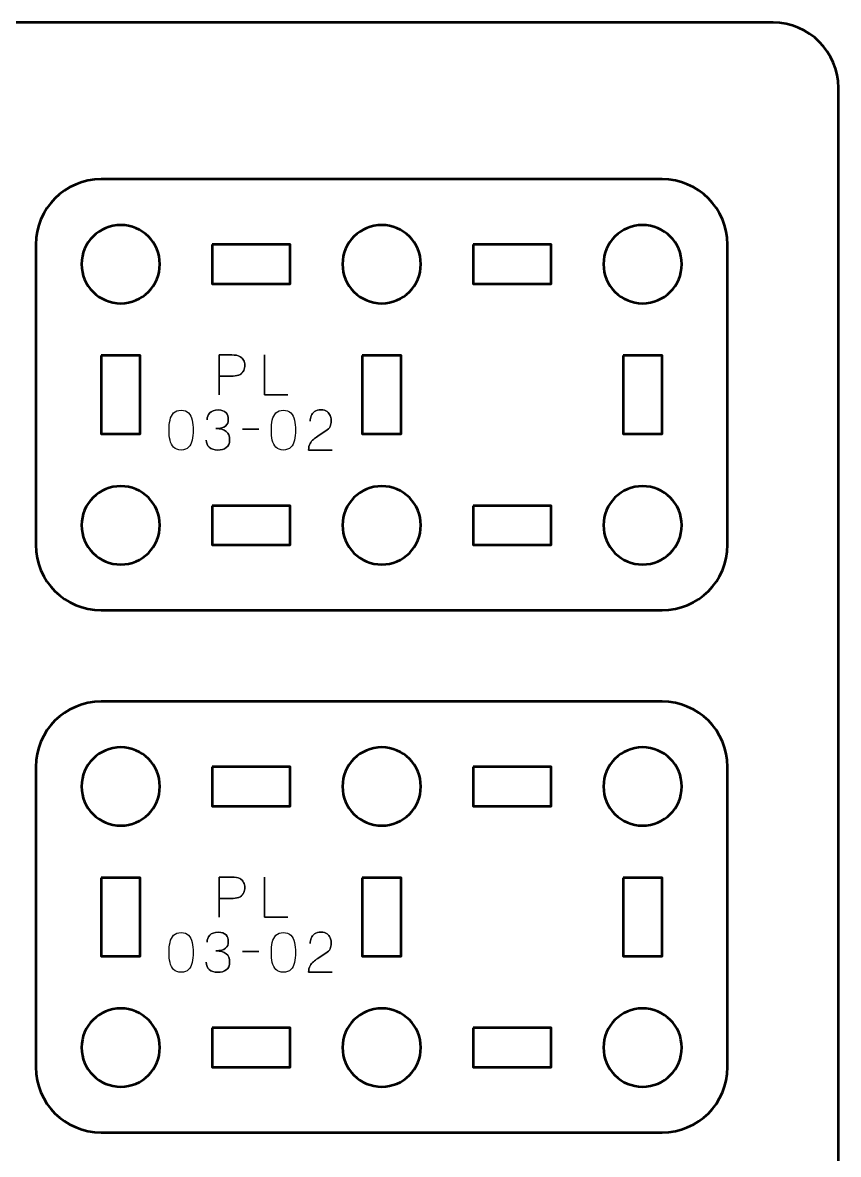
# Model space of a CAD drawing. Header units: centimetres. Extents: x -21 to 0, y -29.7 to 0.
# Drawn here: x -6.25 to 0, y -8.67 to 0 of the extents above; entities that cross this region are included whole.
import ezdxf

# ---------------------------------------------------------------- set-up
doc = ezdxf.new("R2010")
doc.units = ezdxf.units.CM
doc.header["$MEASUREMENT"] = 0
doc.layers.add('Layer 1', color=7, linetype='Continuous')

msp = doc.modelspace()

# ---------------------------------------------------------------- linework, layer by layer
at = {"layer": 'Layer 1', "color": 22, "lineweight": 53}
msp.add_open_spline([(-21.00003, -29.19996), (-21.00003, -29.19996), (-21.00003, -0.49992), (-21.00003, -0.49992), (-21.00003, -0.49992), (-21.00003, -0.22295), (-20.77694, 0.00004), (-20.49994, 0.00004), (-20.49994, 0.00004), (-20.49994, 0.00004), (-0.50008, 0.00004), (-0.50008, 0.00004), (-0.50008, 0.00004), (-0.22294, 0.00004), (0.00002, -0.22295), (0.00002, -0.49992), (0.00002, -0.49992), (0.00002, -0.49992), (0.00002, -29.19996), (0.00002, -29.19996), (0.00002, -29.19996), (0.00002, -29.47696), (-0.22294, -29.70005), (-0.50008, -29.70005), (-0.50008, -29.70005), (-0.50008, -29.70005), (-20.49994, -29.70005), (-20.49994, -29.70005), (-20.49994, -29.70005), (-20.77694, -29.70005), (-21.00003, -29.47696), (-21.00003, -29.19996)], degree=3, knots=[0, 0, 0, 0, 0.125, 0.125, 0.125, 0.125, 0.25, 0.25, 0.25, 0.25, 0.375, 0.375, 0.375, 0.375, 0.5, 0.5, 0.5, 0.5, 0.625, 0.625, 0.625, 0.625, 0.75, 0.75, 0.75, 0.75, 0.875, 0.875, 0.875, 0.875, 1, 1, 1, 1], dxfattribs=at)
at = {"layer": 'Layer 1', "color": 114, "lineweight": 53}
for points in [[(-5.64993, -1.20001), (-5.64993, -1.20001), (-1.35007, -1.20001), (-1.35007, -1.20001), (-1.35007, -1.20001), (-1.07294, -1.20001), (-0.84998, -1.42311), (-0.84998, -1.70011), (-0.84998, -1.70011), (-0.84998, -1.70011), (-0.84998, -4.00003), (-0.84998, -4.00003), (-0.84998, -4.00003), (-0.84998, -4.27704), (-1.07294, -4.49999), (-1.35007, -4.49999), (-1.35007, -4.49999), (-1.35007, -4.49999), (-5.64993, -4.49999), (-5.64993, -4.49999), (-5.64993, -4.49999), (-5.92693, -4.49999), (-6.15002, -4.27704), (-6.15002, -4.00003), (-6.15002, -4.00003), (-6.15002, -4.00003), (-6.15002, -1.70011), (-6.15002, -1.70011), (-6.15002, -1.70011), (-6.15002, -1.42311), (-5.92693, -1.20001), (-5.64993, -1.20001)], [(-5.64993, -5.20001), (-5.64993, -5.20001), (-1.35007, -5.20001), (-1.35007, -5.20001), (-1.35007, -5.20001), (-1.07294, -5.20001), (-0.84998, -5.42311), (-0.84998, -5.70011), (-0.84998, -5.70011), (-0.84998, -5.70011), (-0.84998, -8.00003), (-0.84998, -8.00003), (-0.84998, -8.00003), (-0.84998, -8.27704), (-1.07294, -8.49999), (-1.35007, -8.49999), (-1.35007, -8.49999), (-1.35007, -8.49999), (-5.64993, -8.49999), (-5.64993, -8.49999), (-5.64993, -8.49999), (-5.92693, -8.49999), (-6.15002, -8.27704), (-6.15002, -8.00003), (-6.15002, -8.00003), (-6.15002, -8.00003), (-6.15002, -5.70011), (-6.15002, -5.70011), (-6.15002, -5.70011), (-6.15002, -5.42311), (-5.92693, -5.20001), (-5.64993, -5.20001)]]:
    msp.add_open_spline(points, degree=3, knots=[0, 0, 0, 0, 0.125, 0.125, 0.125, 0.125, 0.25, 0.25, 0.25, 0.25, 0.375, 0.375, 0.375, 0.375, 0.5, 0.5, 0.5, 0.5, 0.625, 0.625, 0.625, 0.625, 0.75, 0.75, 0.75, 0.75, 0.875, 0.875, 0.875, 0.875, 1, 1, 1, 1], dxfattribs=at)
at = {"layer": 'Layer 1', "lineweight": 53}
for points in [[(-5.19999, -1.85004), (-5.19999, -2.01581), (-5.33422, -2.15004), (-5.5, -2.15004), (-5.5, -2.15004), (-5.66566, -2.15004), (-5.8, -2.01581), (-5.8, -1.85004), (-5.8, -1.85004), (-5.8, -1.68438), (-5.66566, -1.55004), (-5.5, -1.55004), (-5.5, -1.55004), (-5.33422, -1.55004), (-5.19999, -1.68438), (-5.19999, -1.85004)], [(-3.19993, -1.85004), (-3.19993, -2.01581), (-3.3343, -2.15004), (-3.49993, -2.15004), (-3.49993, -2.15004), (-3.6657, -2.15004), (-3.79993, -2.01581), (-3.79993, -1.85004), (-3.79993, -1.85004), (-3.79993, -1.68438), (-3.6657, -1.55004), (-3.49993, -1.55004), (-3.49993, -1.55004), (-3.3343, -1.55004), (-3.19993, -1.68438), (-3.19993, -1.85004)], [(-1.20001, -1.85004), (-1.20001, -2.01581), (-1.33433, -2.15004), (-1.5, -2.15004), (-1.5, -2.15004), (-1.66563, -2.15004), (-1.8, -2.01581), (-1.8, -1.85004), (-1.8, -1.85004), (-1.8, -1.68438), (-1.66563, -1.55004), (-1.5, -1.55004), (-1.5, -1.55004), (-1.33433, -1.55004), (-1.20001, -1.68438), (-1.20001, -1.85004)], [(-4.79998, -1.70011), (-4.79998, -1.70011), (-4.19998, -1.70011), (-4.19998, -1.70011), (-4.19998, -1.70011), (-4.19998, -1.70011), (-4.19998, -2.00011), (-4.19998, -2.00011), (-4.19998, -2.00011), (-4.19998, -2.00011), (-4.79998, -2.00011), (-4.79998, -2.00011), (-4.79998, -2.00011), (-4.79998, -2.00011), (-4.79998, -1.70011), (-4.79998, -1.70011)], [(-2.80002, -1.70011), (-2.80002, -1.70011), (-2.20002, -1.70011), (-2.20002, -1.70011), (-2.20002, -1.70011), (-2.20002, -1.70011), (-2.20002, -2.00011), (-2.20002, -2.00011), (-2.20002, -2.00011), (-2.20002, -2.00011), (-2.80002, -2.00011), (-2.80002, -2.00011), (-2.80002, -2.00011), (-2.80002, -2.00011), (-2.80002, -1.70011), (-2.80002, -1.70011)], [(-5.64993, -2.55006), (-5.64993, -2.55006), (-5.34992, -2.55006), (-5.34992, -2.55006), (-5.34992, -2.55006), (-5.34992, -2.55006), (-5.34992, -3.15005), (-5.34992, -3.15005), (-5.34992, -3.15005), (-5.34992, -3.15005), (-5.64993, -3.15005), (-5.64993, -3.15005), (-5.64993, -3.15005), (-5.64993, -3.15005), (-5.64993, -2.55006), (-5.64993, -2.55006)], [(-3.65, -2.55006), (-3.65, -2.55006), (-3.35, -2.55006), (-3.35, -2.55006), (-3.35, -2.55006), (-3.35, -2.55006), (-3.35, -3.15005), (-3.35, -3.15005), (-3.35, -3.15005), (-3.35, -3.15005), (-3.65, -3.15005), (-3.65, -3.15005), (-3.65, -3.15005), (-3.65, -3.15005), (-3.65, -2.55006), (-3.65, -2.55006)], [(-1.65007, -2.55006), (-1.65007, -2.55006), (-1.35007, -2.55006), (-1.35007, -2.55006), (-1.35007, -2.55006), (-1.35007, -2.55006), (-1.35007, -3.15005), (-1.35007, -3.15005), (-1.35007, -3.15005), (-1.35007, -3.15005), (-1.65007, -3.15005), (-1.65007, -3.15005), (-1.65007, -3.15005), (-1.65007, -3.15005), (-1.65007, -2.55006), (-1.65007, -2.55006)], [(-5.19999, -3.8501), (-5.19999, -4.01573), (-5.33422, -4.15011), (-5.5, -4.15011), (-5.5, -4.15011), (-5.66566, -4.15011), (-5.8, -4.01573), (-5.8, -3.8501), (-5.8, -3.8501), (-5.8, -3.68433), (-5.66566, -3.5501), (-5.5, -3.5501), (-5.5, -3.5501), (-5.33422, -3.5501), (-5.19999, -3.68433), (-5.19999, -3.8501)], [(-3.19993, -3.8501), (-3.19993, -4.01573), (-3.3343, -4.15011), (-3.49993, -4.15011), (-3.49993, -4.15011), (-3.6657, -4.15011), (-3.79993, -4.01573), (-3.79993, -3.8501), (-3.79993, -3.8501), (-3.79993, -3.68433), (-3.6657, -3.5501), (-3.49993, -3.5501), (-3.49993, -3.5501), (-3.3343, -3.5501), (-3.19993, -3.68433), (-3.19993, -3.8501)], [(-1.20001, -3.8501), (-1.20001, -4.01573), (-1.33433, -4.15011), (-1.5, -4.15011), (-1.5, -4.15011), (-1.66563, -4.15011), (-1.8, -4.01573), (-1.8, -3.8501), (-1.8, -3.8501), (-1.8, -3.68433), (-1.66563, -3.5501), (-1.5, -3.5501), (-1.5, -3.5501), (-1.33433, -3.5501), (-1.20001, -3.68433), (-1.20001, -3.8501)], [(-4.79998, -3.70003), (-4.79998, -3.70003), (-4.19998, -3.70003), (-4.19998, -3.70003), (-4.19998, -3.70003), (-4.19998, -3.70003), (-4.19998, -4.00003), (-4.19998, -4.00003), (-4.19998, -4.00003), (-4.19998, -4.00003), (-4.79998, -4.00003), (-4.79998, -4.00003), (-4.79998, -4.00003), (-4.79998, -4.00003), (-4.79998, -3.70003), (-4.79998, -3.70003)], [(-2.80002, -3.70003), (-2.80002, -3.70003), (-2.20002, -3.70003), (-2.20002, -3.70003), (-2.20002, -3.70003), (-2.20002, -3.70003), (-2.20002, -4.00003), (-2.20002, -4.00003), (-2.20002, -4.00003), (-2.20002, -4.00003), (-2.80002, -4.00003), (-2.80002, -4.00003), (-2.80002, -4.00003), (-2.80002, -4.00003), (-2.80002, -3.70003), (-2.80002, -3.70003)], [(-5.19999, -5.85004), (-5.19999, -6.01581), (-5.33422, -6.15004), (-5.5, -6.15004), (-5.5, -6.15004), (-5.66566, -6.15004), (-5.8, -6.01581), (-5.8, -5.85004), (-5.8, -5.85004), (-5.8, -5.68438), (-5.66566, -5.55004), (-5.5, -5.55004), (-5.5, -5.55004), (-5.33422, -5.55004), (-5.19999, -5.68438), (-5.19999, -5.85004)], [(-3.19993, -5.85004), (-3.19993, -6.01581), (-3.3343, -6.15004), (-3.49993, -6.15004), (-3.49993, -6.15004), (-3.6657, -6.15004), (-3.79993, -6.01581), (-3.79993, -5.85004), (-3.79993, -5.85004), (-3.79993, -5.68438), (-3.6657, -5.55004), (-3.49993, -5.55004), (-3.49993, -5.55004), (-3.3343, -5.55004), (-3.19993, -5.68438), (-3.19993, -5.85004)], [(-1.20001, -5.85004), (-1.20001, -6.01581), (-1.33433, -6.15004), (-1.5, -6.15004), (-1.5, -6.15004), (-1.66563, -6.15004), (-1.8, -6.01581), (-1.8, -5.85004), (-1.8, -5.85004), (-1.8, -5.68438), (-1.66563, -5.55004), (-1.5, -5.55004), (-1.5, -5.55004), (-1.33433, -5.55004), (-1.20001, -5.68438), (-1.20001, -5.85004)], [(-4.79998, -5.70011), (-4.79998, -5.70011), (-4.19998, -5.70011), (-4.19998, -5.70011), (-4.19998, -5.70011), (-4.19998, -5.70011), (-4.19998, -6.00011), (-4.19998, -6.00011), (-4.19998, -6.00011), (-4.19998, -6.00011), (-4.79998, -6.00011), (-4.79998, -6.00011), (-4.79998, -6.00011), (-4.79998, -6.00011), (-4.79998, -5.70011), (-4.79998, -5.70011)], [(-2.80002, -5.70011), (-2.80002, -5.70011), (-2.20002, -5.70011), (-2.20002, -5.70011), (-2.20002, -5.70011), (-2.20002, -5.70011), (-2.20002, -6.00011), (-2.20002, -6.00011), (-2.20002, -6.00011), (-2.20002, -6.00011), (-2.80002, -6.00011), (-2.80002, -6.00011), (-2.80002, -6.00011), (-2.80002, -6.00011), (-2.80002, -5.70011), (-2.80002, -5.70011)], [(-5.64993, -6.55006), (-5.64993, -6.55006), (-5.34992, -6.55006), (-5.34992, -6.55006), (-5.34992, -6.55006), (-5.34992, -6.55006), (-5.34992, -7.15005), (-5.34992, -7.15005), (-5.34992, -7.15005), (-5.34992, -7.15005), (-5.64993, -7.15005), (-5.64993, -7.15005), (-5.64993, -7.15005), (-5.64993, -7.15005), (-5.64993, -6.55006), (-5.64993, -6.55006)], [(-3.65, -6.55006), (-3.65, -6.55006), (-3.35, -6.55006), (-3.35, -6.55006), (-3.35, -6.55006), (-3.35, -6.55006), (-3.35, -7.15005), (-3.35, -7.15005), (-3.35, -7.15005), (-3.35, -7.15005), (-3.65, -7.15005), (-3.65, -7.15005), (-3.65, -7.15005), (-3.65, -7.15005), (-3.65, -6.55006), (-3.65, -6.55006)], [(-1.65007, -6.55006), (-1.65007, -6.55006), (-1.35007, -6.55006), (-1.35007, -6.55006), (-1.35007, -6.55006), (-1.35007, -6.55006), (-1.35007, -7.15005), (-1.35007, -7.15005), (-1.35007, -7.15005), (-1.35007, -7.15005), (-1.65007, -7.15005), (-1.65007, -7.15005), (-1.65007, -7.15005), (-1.65007, -7.15005), (-1.65007, -6.55006), (-1.65007, -6.55006)], [(-5.19999, -7.8501), (-5.19999, -8.01573), (-5.33422, -8.15011), (-5.5, -8.15011), (-5.5, -8.15011), (-5.66566, -8.15011), (-5.8, -8.01573), (-5.8, -7.8501), (-5.8, -7.8501), (-5.8, -7.68433), (-5.66566, -7.5501), (-5.5, -7.5501), (-5.5, -7.5501), (-5.33422, -7.5501), (-5.19999, -7.68433), (-5.19999, -7.8501)], [(-3.19993, -7.8501), (-3.19993, -8.01573), (-3.3343, -8.15011), (-3.49993, -8.15011), (-3.49993, -8.15011), (-3.6657, -8.15011), (-3.79993, -8.01573), (-3.79993, -7.8501), (-3.79993, -7.8501), (-3.79993, -7.68433), (-3.6657, -7.5501), (-3.49993, -7.5501), (-3.49993, -7.5501), (-3.3343, -7.5501), (-3.19993, -7.68433), (-3.19993, -7.8501)], [(-1.20001, -7.8501), (-1.20001, -8.01573), (-1.33433, -8.15011), (-1.5, -8.15011), (-1.5, -8.15011), (-1.66563, -8.15011), (-1.8, -8.01573), (-1.8, -7.8501), (-1.8, -7.8501), (-1.8, -7.68433), (-1.66563, -7.5501), (-1.5, -7.5501), (-1.5, -7.5501), (-1.33433, -7.5501), (-1.20001, -7.68433), (-1.20001, -7.8501)], [(-4.79998, -7.70003), (-4.79998, -7.70003), (-4.19998, -7.70003), (-4.19998, -7.70003), (-4.19998, -7.70003), (-4.19998, -7.70003), (-4.19998, -8.00003), (-4.19998, -8.00003), (-4.19998, -8.00003), (-4.19998, -8.00003), (-4.79998, -8.00003), (-4.79998, -8.00003), (-4.79998, -8.00003), (-4.79998, -8.00003), (-4.79998, -7.70003), (-4.79998, -7.70003)], [(-2.80002, -7.70003), (-2.80002, -7.70003), (-2.20002, -7.70003), (-2.20002, -7.70003), (-2.20002, -7.70003), (-2.20002, -7.70003), (-2.20002, -8.00003), (-2.20002, -8.00003), (-2.20002, -8.00003), (-2.20002, -8.00003), (-2.80002, -8.00003), (-2.80002, -8.00003), (-2.80002, -8.00003), (-2.80002, -8.00003), (-2.80002, -7.70003), (-2.80002, -7.70003)]]:
    msp.add_open_spline(points, degree=3, knots=[0, 0, 0, 0, 0.25, 0.25, 0.25, 0.25, 0.5, 0.5, 0.5, 0.5, 0.75, 0.75, 0.75, 0.75, 1, 1, 1, 1], dxfattribs=at)
at = {"layer": 'Layer 1', "color": 40, "lineweight": 30}
for points, knots in [([(-4.74456, -2.85005), (-4.74456, -2.85005), (-4.74456, -2.54484), (-4.74456, -2.54484), (-4.74456, -2.54484), (-4.74456, -2.54484), (-4.64726, -2.54484), (-4.64726, -2.54484), (-4.64726, -2.54484), (-4.62165, -2.54512), (-4.60165, -2.54882), (-4.58746, -2.55598), (-4.58746, -2.55598), (-4.57357, -2.56329), (-4.56376, -2.57281), (-4.55811, -2.58466), (-4.55811, -2.58466), (-4.55261, -2.59652), (-4.54958, -2.60932), (-4.54901, -2.62312), (-4.54901, -2.62312), (-4.54834, -2.63716), (-4.55067, -2.65053), (-4.55617, -2.66319), (-4.55617, -2.66319), (-4.56171, -2.67589), (-4.5712, -2.68637), (-4.58443, -2.69448), (-4.58443, -2.69448), (-4.59794, -2.70263), (-4.61615, -2.70676), (-4.63929, -2.70704), (-4.63929, -2.70704), (-4.63929, -2.70704), (-4.74456, -2.70704), (-4.74456, -2.70704), (-4.74456, -2.70704), (-4.74456, -2.70704), (-4.63929, -2.70704), (-4.63929, -2.70704), (-4.63929, -2.70704), (-4.61653, -2.70676), (-4.59851, -2.70263), (-4.585, -2.69448), (-4.585, -2.69448), (-4.57162, -2.68637), (-4.5621, -2.67589), (-4.55646, -2.66319), (-4.55646, -2.66319), (-4.55095, -2.65053), (-4.54848, -2.63716), (-4.54901, -2.62312), (-4.54901, -2.62312), (-4.54958, -2.60932), (-4.55261, -2.59652), (-4.55825, -2.58466), (-4.55825, -2.58466), (-4.56404, -2.57281), (-4.57395, -2.56329), (-4.58789, -2.55598), (-4.58789, -2.55598), (-4.60207, -2.54882), (-4.62193, -2.54512), (-4.64726, -2.54484), (-4.64726, -2.54484), (-4.64726, -2.54484), (-4.74456, -2.54484), (-4.74456, -2.54484), (-4.74456, -2.54484), (-4.74456, -2.54484), (-4.74456, -2.85005), (-4.74456, -2.85005)], [0, 0, 0, 0, 0.0555556, 0.0555556, 0.0555556, 0.0555556, 0.1111111, 0.1111111, 0.1111111, 0.1111111, 0.1666667, 0.1666667, 0.1666667, 0.1666667, 0.2222222, 0.2222222, 0.2222222, 0.2222222, 0.2777778, 0.2777778, 0.2777778, 0.2777778, 0.3333333, 0.3333333, 0.3333333, 0.3333333, 0.3888889, 0.3888889, 0.3888889, 0.3888889, 0.4444444, 0.4444444, 0.4444444, 0.4444444, 0.5, 0.5, 0.5, 0.5, 0.5555556, 0.5555556, 0.5555556, 0.5555556, 0.6111111, 0.6111111, 0.6111111, 0.6111111, 0.6666667, 0.6666667, 0.6666667, 0.6666667, 0.7222222, 0.7222222, 0.7222222, 0.7222222, 0.7777778, 0.7777778, 0.7777778, 0.7777778, 0.8333333, 0.8333333, 0.8333333, 0.8333333, 0.8888889, 0.8888889, 0.8888889, 0.8888889, 0.9444444, 0.9444444, 0.9444444, 0.9444444, 1, 1, 1, 1]), ([(-4.21995, -2.85005), (-4.21995, -2.85005), (-4.39814, -2.85005), (-4.39814, -2.85005), (-4.39814, -2.85005), (-4.39814, -2.85005), (-4.39814, -2.54484), (-4.39814, -2.54484), (-4.39814, -2.54484), (-4.39814, -2.54484), (-4.39814, -2.85005), (-4.39814, -2.85005), (-4.39814, -2.85005), (-4.39814, -2.85005), (-4.21995, -2.85005), (-4.21995, -2.85005)], [0, 0, 0, 0, 0.25, 0.25, 0.25, 0.25, 0.5, 0.5, 0.5, 0.5, 0.75, 0.75, 0.75, 0.75, 1, 1, 1, 1]), ([(-5.03712, -3.27338), (-5.0126, -3.27314), (-4.99358, -3.26622), (-4.98007, -3.25271), (-4.98007, -3.25271), (-4.9667, -3.23923), (-4.95735, -3.22103), (-4.9521, -3.19803), (-4.9521, -3.19803), (-4.94702, -3.17513), (-4.94451, -3.14952), (-4.94479, -3.12098), (-4.94479, -3.12098), (-4.94451, -3.09287), (-4.94702, -3.06725), (-4.9521, -3.04422), (-4.9521, -3.04422), (-4.95735, -3.0215), (-4.9667, -3.0033), (-4.98007, -2.9895), (-4.98007, -2.9895), (-4.99358, -2.97603), (-5.0126, -2.96897), (-5.03712, -2.96858), (-5.03712, -2.96858), (-5.06177, -2.96897), (-5.08082, -2.97603), (-5.09416, -2.9895), (-5.09416, -2.9895), (-5.10767, -3.0033), (-5.11691, -3.0215), (-5.12199, -3.04422), (-5.12199, -3.04422), (-5.12725, -3.06725), (-5.12972, -3.09287), (-5.12933, -3.12098), (-5.12933, -3.12098), (-5.12972, -3.14952), (-5.12725, -3.17513), (-5.12199, -3.19803), (-5.12199, -3.19803), (-5.11691, -3.22103), (-5.10767, -3.23923), (-5.09416, -3.25271), (-5.09416, -3.25271), (-5.08082, -3.26622), (-5.06177, -3.27314), (-5.03712, -3.27338)], [0, 0, 0, 0, 0.0833333, 0.0833333, 0.0833333, 0.0833333, 0.1666667, 0.1666667, 0.1666667, 0.1666667, 0.25, 0.25, 0.25, 0.25, 0.3333333, 0.3333333, 0.3333333, 0.3333333, 0.4166667, 0.4166667, 0.4166667, 0.4166667, 0.5, 0.5, 0.5, 0.5, 0.5833333, 0.5833333, 0.5833333, 0.5833333, 0.6666667, 0.6666667, 0.6666667, 0.6666667, 0.75, 0.75, 0.75, 0.75, 0.8333333, 0.8333333, 0.8333333, 0.8333333, 0.9166667, 0.9166667, 0.9166667, 0.9166667, 1, 1, 1, 1]), ([(-5.03712, -3.27338), (-5.0126, -3.27314), (-4.99358, -3.26622), (-4.98007, -3.25271), (-4.98007, -3.25271), (-4.9667, -3.23923), (-4.95735, -3.22103), (-4.9521, -3.19803), (-4.9521, -3.19803), (-4.94702, -3.17513), (-4.94451, -3.14952), (-4.94479, -3.12098), (-4.94479, -3.12098), (-4.94451, -3.09287), (-4.94702, -3.06725), (-4.9521, -3.04422), (-4.9521, -3.04422), (-4.95735, -3.0215), (-4.9667, -3.0033), (-4.98007, -2.9895), (-4.98007, -2.9895), (-4.99358, -2.97603), (-5.0126, -2.96897), (-5.03712, -2.96858), (-5.03712, -2.96858), (-5.06177, -2.96897), (-5.08082, -2.97603), (-5.09416, -2.9895), (-5.09416, -2.9895), (-5.10767, -3.0033), (-5.11691, -3.0215), (-5.12199, -3.04422), (-5.12199, -3.04422), (-5.12725, -3.06725), (-5.12972, -3.09287), (-5.12933, -3.12098), (-5.12933, -3.12098), (-5.12972, -3.14952), (-5.12725, -3.17513), (-5.12199, -3.19803), (-5.12199, -3.19803), (-5.11691, -3.22103), (-5.10767, -3.23923), (-5.09416, -3.25271), (-5.09416, -3.25271), (-5.08082, -3.26622), (-5.06177, -3.27314), (-5.03712, -3.27338)], [0, 0, 0, 0, 0.0833333, 0.0833333, 0.0833333, 0.0833333, 0.1666667, 0.1666667, 0.1666667, 0.1666667, 0.25, 0.25, 0.25, 0.25, 0.3333333, 0.3333333, 0.3333333, 0.3333333, 0.4166667, 0.4166667, 0.4166667, 0.4166667, 0.5, 0.5, 0.5, 0.5, 0.5833333, 0.5833333, 0.5833333, 0.5833333, 0.6666667, 0.6666667, 0.6666667, 0.6666667, 0.75, 0.75, 0.75, 0.75, 0.8333333, 0.8333333, 0.8333333, 0.8333333, 0.9166667, 0.9166667, 0.9166667, 0.9166667, 1, 1, 1, 1]), ([(-4.84408, -3.19676), (-4.84408, -3.2198), (-4.83635, -3.23825), (-4.8209, -3.25204), (-4.8209, -3.25204), (-4.80576, -3.26608), (-4.78439, -3.27314), (-4.75683, -3.27338), (-4.75683, -3.27338), (-4.72953, -3.27352), (-4.70748, -3.26746), (-4.69083, -3.25521), (-4.69083, -3.25521), (-4.67442, -3.2428), (-4.66603, -3.22283), (-4.66546, -3.19514), (-4.66546, -3.19514), (-4.66546, -3.16716), (-4.674, -3.14578), (-4.69125, -3.13118), (-4.69125, -3.13118), (-4.70861, -3.11657), (-4.7356, -3.10927), (-4.77214, -3.10913), (-4.77214, -3.10913), (-4.73616, -3.10899), (-4.7108, -3.10239), (-4.69619, -3.08941), (-4.69619, -3.08941), (-4.68173, -3.07646), (-4.67471, -3.05967), (-4.67513, -3.03886), (-4.67513, -3.03886), (-4.67499, -3.01818), (-4.68092, -3.00111), (-4.69277, -2.98746), (-4.69277, -2.98746), (-4.70487, -2.97409), (-4.72512, -2.96707), (-4.75352, -2.9665), (-4.75352, -2.9665), (-4.7822, -2.96721), (-4.8034, -2.9749), (-4.81733, -2.98964), (-4.81733, -2.98964), (-4.83138, -3.00439), (-4.83829, -3.02217), (-4.83815, -3.04312), (-4.83815, -3.04312), (-4.83829, -3.02217), (-4.83138, -3.00439), (-4.81733, -2.98964), (-4.81733, -2.98964), (-4.8034, -2.9749), (-4.7822, -2.96721), (-4.75352, -2.9665), (-4.75352, -2.9665), (-4.72512, -2.96707), (-4.70487, -2.97409), (-4.69277, -2.98746), (-4.69277, -2.98746), (-4.68092, -3.00111), (-4.67499, -3.01818), (-4.67513, -3.03886), (-4.67513, -3.03886), (-4.67471, -3.05967), (-4.68173, -3.07646), (-4.69619, -3.08941), (-4.69619, -3.08941), (-4.7108, -3.10239), (-4.73616, -3.10899), (-4.77214, -3.10913), (-4.77214, -3.10913), (-4.7356, -3.10927), (-4.70861, -3.11657), (-4.69125, -3.13118), (-4.69125, -3.13118), (-4.674, -3.14578), (-4.66546, -3.16716), (-4.66546, -3.19514), (-4.66546, -3.19514), (-4.66603, -3.22283), (-4.67442, -3.2428), (-4.69083, -3.25521), (-4.69083, -3.25521), (-4.70748, -3.26746), (-4.72953, -3.27352), (-4.75683, -3.27338), (-4.75683, -3.27338), (-4.78439, -3.27314), (-4.80576, -3.26608), (-4.8209, -3.25204), (-4.8209, -3.25204), (-4.83635, -3.23825), (-4.84408, -3.2198), (-4.84408, -3.19676)], [0, 0, 0, 0, 0.0416667, 0.0416667, 0.0416667, 0.0416667, 0.0833333, 0.0833333, 0.0833333, 0.0833333, 0.125, 0.125, 0.125, 0.125, 0.1666667, 0.1666667, 0.1666667, 0.1666667, 0.2083333, 0.2083333, 0.2083333, 0.2083333, 0.25, 0.25, 0.25, 0.25, 0.2916667, 0.2916667, 0.2916667, 0.2916667, 0.3333333, 0.3333333, 0.3333333, 0.3333333, 0.375, 0.375, 0.375, 0.375, 0.4166667, 0.4166667, 0.4166667, 0.4166667, 0.4583333, 0.4583333, 0.4583333, 0.4583333, 0.5, 0.5, 0.5, 0.5, 0.5416667, 0.5416667, 0.5416667, 0.5416667, 0.5833333, 0.5833333, 0.5833333, 0.5833333, 0.625, 0.625, 0.625, 0.625, 0.6666667, 0.6666667, 0.6666667, 0.6666667, 0.7083333, 0.7083333, 0.7083333, 0.7083333, 0.75, 0.75, 0.75, 0.75, 0.7916667, 0.7916667, 0.7916667, 0.7916667, 0.8333333, 0.8333333, 0.8333333, 0.8333333, 0.875, 0.875, 0.875, 0.875, 0.9166667, 0.9166667, 0.9166667, 0.9166667, 0.9583333, 0.9583333, 0.9583333, 0.9583333, 1, 1, 1, 1]), ([(-4.25329, -3.27338), (-4.22877, -3.27314), (-4.20976, -3.26622), (-4.19624, -3.25271), (-4.19624, -3.25271), (-4.18287, -3.23923), (-4.17353, -3.22103), (-4.16827, -3.19803), (-4.16827, -3.19803), (-4.16319, -3.17513), (-4.16068, -3.14952), (-4.16097, -3.12098), (-4.16097, -3.12098), (-4.16068, -3.09287), (-4.16319, -3.06725), (-4.16827, -3.04422), (-4.16827, -3.04422), (-4.17353, -3.0215), (-4.18287, -3.0033), (-4.19624, -2.9895), (-4.19624, -2.9895), (-4.20976, -2.97603), (-4.22877, -2.96897), (-4.25329, -2.96858), (-4.25329, -2.96858), (-4.27798, -2.96897), (-4.297, -2.97603), (-4.31037, -2.9895), (-4.31037, -2.9895), (-4.32384, -3.0033), (-4.33309, -3.0215), (-4.3382, -3.04422), (-4.3382, -3.04422), (-4.34342, -3.06725), (-4.34589, -3.09287), (-4.3455, -3.12098), (-4.3455, -3.12098), (-4.34589, -3.14952), (-4.34342, -3.17513), (-4.3382, -3.19803), (-4.3382, -3.19803), (-4.33309, -3.22103), (-4.32384, -3.23923), (-4.31037, -3.25271), (-4.31037, -3.25271), (-4.297, -3.26622), (-4.27798, -3.27314), (-4.25329, -3.27338)], [0, 0, 0, 0, 0.0833333, 0.0833333, 0.0833333, 0.0833333, 0.1666667, 0.1666667, 0.1666667, 0.1666667, 0.25, 0.25, 0.25, 0.25, 0.3333333, 0.3333333, 0.3333333, 0.3333333, 0.4166667, 0.4166667, 0.4166667, 0.4166667, 0.5, 0.5, 0.5, 0.5, 0.5833333, 0.5833333, 0.5833333, 0.5833333, 0.6666667, 0.6666667, 0.6666667, 0.6666667, 0.75, 0.75, 0.75, 0.75, 0.8333333, 0.8333333, 0.8333333, 0.8333333, 0.9166667, 0.9166667, 0.9166667, 0.9166667, 1, 1, 1, 1]), ([(-4.25329, -3.27338), (-4.22877, -3.27314), (-4.20976, -3.26622), (-4.19624, -3.25271), (-4.19624, -3.25271), (-4.18287, -3.23923), (-4.17353, -3.22103), (-4.16827, -3.19803), (-4.16827, -3.19803), (-4.16319, -3.17513), (-4.16068, -3.14952), (-4.16097, -3.12098), (-4.16097, -3.12098), (-4.16068, -3.09287), (-4.16319, -3.06725), (-4.16827, -3.04422), (-4.16827, -3.04422), (-4.17353, -3.0215), (-4.18287, -3.0033), (-4.19624, -2.9895), (-4.19624, -2.9895), (-4.20976, -2.97603), (-4.22877, -2.96897), (-4.25329, -2.96858), (-4.25329, -2.96858), (-4.27798, -2.96897), (-4.297, -2.97603), (-4.31037, -2.9895), (-4.31037, -2.9895), (-4.32384, -3.0033), (-4.33309, -3.0215), (-4.3382, -3.04422), (-4.3382, -3.04422), (-4.34342, -3.06725), (-4.34589, -3.09287), (-4.3455, -3.12098), (-4.3455, -3.12098), (-4.34589, -3.14952), (-4.34342, -3.17513), (-4.3382, -3.19803), (-4.3382, -3.19803), (-4.33309, -3.22103), (-4.32384, -3.23923), (-4.31037, -3.25271), (-4.31037, -3.25271), (-4.297, -3.26622), (-4.27798, -3.27314), (-4.25329, -3.27338)], [0, 0, 0, 0, 0.0833333, 0.0833333, 0.0833333, 0.0833333, 0.1666667, 0.1666667, 0.1666667, 0.1666667, 0.25, 0.25, 0.25, 0.25, 0.3333333, 0.3333333, 0.3333333, 0.3333333, 0.4166667, 0.4166667, 0.4166667, 0.4166667, 0.5, 0.5, 0.5, 0.5, 0.5833333, 0.5833333, 0.5833333, 0.5833333, 0.6666667, 0.6666667, 0.6666667, 0.6666667, 0.75, 0.75, 0.75, 0.75, 0.8333333, 0.8333333, 0.8333333, 0.8333333, 0.9166667, 0.9166667, 0.9166667, 0.9166667, 1, 1, 1, 1]), ([(-3.8786, -3.27338), (-3.8786, -3.27338), (-4.06025, -3.27338), (-4.06025, -3.27338), (-4.06025, -3.27338), (-4.05968, -3.25313), (-4.05598, -3.23673), (-4.04921, -3.22392), (-4.04921, -3.22392), (-4.04261, -3.21126), (-4.03407, -3.20064), (-4.02359, -3.1921), (-4.02359, -3.1921), (-4.01326, -3.18381), (-4.00193, -3.1757), (-3.98955, -3.16797), (-3.98955, -3.16797), (-3.98955, -3.16797), (-3.9172, -3.11975), (-3.9172, -3.11975), (-3.9172, -3.11975), (-3.90287, -3.10927), (-3.8942, -3.09699), (-3.89116, -3.08324), (-3.89116, -3.08324), (-3.88827, -3.06944), (-3.88703, -3.0554), (-3.88756, -3.0409), (-3.88756, -3.0409), (-3.88742, -3.03113), (-3.88979, -3.02037), (-3.89448, -3.00866), (-3.89448, -3.00866), (-3.89928, -2.99723), (-3.90728, -2.98732), (-3.91857, -2.97878), (-3.91857, -2.97878), (-3.93, -2.97049), (-3.9456, -2.96608), (-3.96542, -2.96569), (-3.96542, -2.96569), (-3.98557, -2.96608), (-4.00183, -2.97049), (-4.01393, -2.97892), (-4.01393, -2.97892), (-4.02621, -2.98746), (-4.03502, -2.99832), (-4.04039, -3.01145), (-4.04039, -3.01145), (-4.04593, -3.02478), (-4.04854, -3.03857), (-4.04839, -3.05276), (-4.04839, -3.05276), (-4.04854, -3.03857), (-4.04593, -3.02478), (-4.04039, -3.01145), (-4.04039, -3.01145), (-4.03502, -2.99832), (-4.02621, -2.98746), (-4.01393, -2.97892), (-4.01393, -2.97892), (-4.00183, -2.97049), (-3.98557, -2.96608), (-3.96542, -2.96569), (-3.96542, -2.96569), (-3.9456, -2.96608), (-3.93, -2.97049), (-3.91857, -2.97878), (-3.91857, -2.97878), (-3.90728, -2.98732), (-3.89928, -2.99723), (-3.89448, -3.00866), (-3.89448, -3.00866), (-3.88979, -3.02037), (-3.88742, -3.03113), (-3.88756, -3.0409), (-3.88756, -3.0409), (-3.88703, -3.0554), (-3.88827, -3.06944), (-3.89116, -3.08324), (-3.89116, -3.08324), (-3.8942, -3.09699), (-3.90287, -3.10927), (-3.9172, -3.11975), (-3.9172, -3.11975), (-3.9172, -3.11975), (-3.98955, -3.16797), (-3.98955, -3.16797), (-3.98955, -3.16797), (-4.00193, -3.1757), (-4.01326, -3.18381), (-4.02359, -3.1921), (-4.02359, -3.1921), (-4.03407, -3.20064), (-4.04261, -3.21126), (-4.04921, -3.22392), (-4.04921, -3.22392), (-4.05598, -3.23673), (-4.05968, -3.25313), (-4.06025, -3.27338), (-4.06025, -3.27338), (-4.06025, -3.27338), (-3.8786, -3.27338), (-3.8786, -3.27338)], [0, 0, 0, 0, 0.0384615, 0.0384615, 0.0384615, 0.0384615, 0.0769231, 0.0769231, 0.0769231, 0.0769231, 0.1153846, 0.1153846, 0.1153846, 0.1153846, 0.1538462, 0.1538462, 0.1538462, 0.1538462, 0.1923077, 0.1923077, 0.1923077, 0.1923077, 0.2307692, 0.2307692, 0.2307692, 0.2307692, 0.2692308, 0.2692308, 0.2692308, 0.2692308, 0.3076923, 0.3076923, 0.3076923, 0.3076923, 0.3461538, 0.3461538, 0.3461538, 0.3461538, 0.3846154, 0.3846154, 0.3846154, 0.3846154, 0.4230769, 0.4230769, 0.4230769, 0.4230769, 0.4615385, 0.4615385, 0.4615385, 0.4615385, 0.5, 0.5, 0.5, 0.5, 0.5384615, 0.5384615, 0.5384615, 0.5384615, 0.5769231, 0.5769231, 0.5769231, 0.5769231, 0.6153846, 0.6153846, 0.6153846, 0.6153846, 0.6538462, 0.6538462, 0.6538462, 0.6538462, 0.6923077, 0.6923077, 0.6923077, 0.6923077, 0.7307692, 0.7307692, 0.7307692, 0.7307692, 0.7692308, 0.7692308, 0.7692308, 0.7692308, 0.8076923, 0.8076923, 0.8076923, 0.8076923, 0.8461538, 0.8461538, 0.8461538, 0.8461538, 0.8846154, 0.8846154, 0.8846154, 0.8846154, 0.9230769, 0.9230769, 0.9230769, 0.9230769, 0.9615385, 0.9615385, 0.9615385, 0.9615385, 1, 1, 1, 1]), ([(-4.56542, -3.11382), (-4.56542, -3.11382), (-4.44224, -3.11382), (-4.44224, -3.11382), (-4.44224, -3.11382), (-4.44224, -3.11382), (-4.56542, -3.11382), (-4.56542, -3.11382)], [0, 0, 0, 0, 0.5, 0.5, 0.5, 0.5, 1, 1, 1, 1]), ([(-4.74456, -6.85005), (-4.74456, -6.85005), (-4.74456, -6.54484), (-4.74456, -6.54484), (-4.74456, -6.54484), (-4.74456, -6.54484), (-4.64726, -6.54484), (-4.64726, -6.54484), (-4.64726, -6.54484), (-4.62165, -6.54512), (-4.60165, -6.54882), (-4.58746, -6.55598), (-4.58746, -6.55598), (-4.57357, -6.56329), (-4.56376, -6.57281), (-4.55811, -6.58466), (-4.55811, -6.58466), (-4.55261, -6.59652), (-4.54958, -6.60932), (-4.54901, -6.62312), (-4.54901, -6.62312), (-4.54834, -6.63716), (-4.55067, -6.65053), (-4.55617, -6.66319), (-4.55617, -6.66319), (-4.56171, -6.67589), (-4.5712, -6.68637), (-4.58443, -6.69448), (-4.58443, -6.69448), (-4.59794, -6.70263), (-4.61615, -6.70676), (-4.63929, -6.70704), (-4.63929, -6.70704), (-4.63929, -6.70704), (-4.74456, -6.70704), (-4.74456, -6.70704), (-4.74456, -6.70704), (-4.74456, -6.70704), (-4.63929, -6.70704), (-4.63929, -6.70704), (-4.63929, -6.70704), (-4.61653, -6.70676), (-4.59851, -6.70263), (-4.585, -6.69448), (-4.585, -6.69448), (-4.57162, -6.68637), (-4.5621, -6.67589), (-4.55646, -6.66319), (-4.55646, -6.66319), (-4.55095, -6.65053), (-4.54848, -6.63716), (-4.54901, -6.62312), (-4.54901, -6.62312), (-4.54958, -6.60932), (-4.55261, -6.59652), (-4.55825, -6.58466), (-4.55825, -6.58466), (-4.56404, -6.57281), (-4.57395, -6.56329), (-4.58789, -6.55598), (-4.58789, -6.55598), (-4.60207, -6.54882), (-4.62193, -6.54512), (-4.64726, -6.54484), (-4.64726, -6.54484), (-4.64726, -6.54484), (-4.74456, -6.54484), (-4.74456, -6.54484), (-4.74456, -6.54484), (-4.74456, -6.54484), (-4.74456, -6.85005), (-4.74456, -6.85005)], [0, 0, 0, 0, 0.0555556, 0.0555556, 0.0555556, 0.0555556, 0.1111111, 0.1111111, 0.1111111, 0.1111111, 0.1666667, 0.1666667, 0.1666667, 0.1666667, 0.2222222, 0.2222222, 0.2222222, 0.2222222, 0.2777778, 0.2777778, 0.2777778, 0.2777778, 0.3333333, 0.3333333, 0.3333333, 0.3333333, 0.3888889, 0.3888889, 0.3888889, 0.3888889, 0.4444444, 0.4444444, 0.4444444, 0.4444444, 0.5, 0.5, 0.5, 0.5, 0.5555556, 0.5555556, 0.5555556, 0.5555556, 0.6111111, 0.6111111, 0.6111111, 0.6111111, 0.6666667, 0.6666667, 0.6666667, 0.6666667, 0.7222222, 0.7222222, 0.7222222, 0.7222222, 0.7777778, 0.7777778, 0.7777778, 0.7777778, 0.8333333, 0.8333333, 0.8333333, 0.8333333, 0.8888889, 0.8888889, 0.8888889, 0.8888889, 0.9444444, 0.9444444, 0.9444444, 0.9444444, 1, 1, 1, 1]), ([(-4.21995, -6.85005), (-4.21995, -6.85005), (-4.39814, -6.85005), (-4.39814, -6.85005), (-4.39814, -6.85005), (-4.39814, -6.85005), (-4.39814, -6.54484), (-4.39814, -6.54484), (-4.39814, -6.54484), (-4.39814, -6.54484), (-4.39814, -6.85005), (-4.39814, -6.85005), (-4.39814, -6.85005), (-4.39814, -6.85005), (-4.21995, -6.85005), (-4.21995, -6.85005)], [0, 0, 0, 0, 0.25, 0.25, 0.25, 0.25, 0.5, 0.5, 0.5, 0.5, 0.75, 0.75, 0.75, 0.75, 1, 1, 1, 1]), ([(-5.03712, -7.27338), (-5.0126, -7.27314), (-4.99358, -7.26622), (-4.98007, -7.25271), (-4.98007, -7.25271), (-4.9667, -7.23923), (-4.95735, -7.22103), (-4.9521, -7.19803), (-4.9521, -7.19803), (-4.94702, -7.17513), (-4.94451, -7.14952), (-4.94479, -7.12098), (-4.94479, -7.12098), (-4.94451, -7.09287), (-4.94702, -7.06725), (-4.9521, -7.04422), (-4.9521, -7.04422), (-4.95735, -7.0215), (-4.9667, -7.0033), (-4.98007, -6.9895), (-4.98007, -6.9895), (-4.99358, -6.97603), (-5.0126, -6.96897), (-5.03712, -6.96858), (-5.03712, -6.96858), (-5.06177, -6.96897), (-5.08082, -6.97603), (-5.09416, -6.9895), (-5.09416, -6.9895), (-5.10767, -7.0033), (-5.11691, -7.0215), (-5.12199, -7.04422), (-5.12199, -7.04422), (-5.12725, -7.06725), (-5.12972, -7.09287), (-5.12933, -7.12098), (-5.12933, -7.12098), (-5.12972, -7.14952), (-5.12725, -7.17513), (-5.12199, -7.19803), (-5.12199, -7.19803), (-5.11691, -7.22103), (-5.10767, -7.23923), (-5.09416, -7.25271), (-5.09416, -7.25271), (-5.08082, -7.26622), (-5.06177, -7.27314), (-5.03712, -7.27338)], [0, 0, 0, 0, 0.0833333, 0.0833333, 0.0833333, 0.0833333, 0.1666667, 0.1666667, 0.1666667, 0.1666667, 0.25, 0.25, 0.25, 0.25, 0.3333333, 0.3333333, 0.3333333, 0.3333333, 0.4166667, 0.4166667, 0.4166667, 0.4166667, 0.5, 0.5, 0.5, 0.5, 0.5833333, 0.5833333, 0.5833333, 0.5833333, 0.6666667, 0.6666667, 0.6666667, 0.6666667, 0.75, 0.75, 0.75, 0.75, 0.8333333, 0.8333333, 0.8333333, 0.8333333, 0.9166667, 0.9166667, 0.9166667, 0.9166667, 1, 1, 1, 1]), ([(-5.03712, -7.27338), (-5.0126, -7.27314), (-4.99358, -7.26622), (-4.98007, -7.25271), (-4.98007, -7.25271), (-4.9667, -7.23923), (-4.95735, -7.22103), (-4.9521, -7.19803), (-4.9521, -7.19803), (-4.94702, -7.17513), (-4.94451, -7.14952), (-4.94479, -7.12098), (-4.94479, -7.12098), (-4.94451, -7.09287), (-4.94702, -7.06725), (-4.9521, -7.04422), (-4.9521, -7.04422), (-4.95735, -7.0215), (-4.9667, -7.0033), (-4.98007, -6.9895), (-4.98007, -6.9895), (-4.99358, -6.97603), (-5.0126, -6.96897), (-5.03712, -6.96858), (-5.03712, -6.96858), (-5.06177, -6.96897), (-5.08082, -6.97603), (-5.09416, -6.9895), (-5.09416, -6.9895), (-5.10767, -7.0033), (-5.11691, -7.0215), (-5.12199, -7.04422), (-5.12199, -7.04422), (-5.12725, -7.06725), (-5.12972, -7.09287), (-5.12933, -7.12098), (-5.12933, -7.12098), (-5.12972, -7.14952), (-5.12725, -7.17513), (-5.12199, -7.19803), (-5.12199, -7.19803), (-5.11691, -7.22103), (-5.10767, -7.23923), (-5.09416, -7.25271), (-5.09416, -7.25271), (-5.08082, -7.26622), (-5.06177, -7.27314), (-5.03712, -7.27338)], [0, 0, 0, 0, 0.0833333, 0.0833333, 0.0833333, 0.0833333, 0.1666667, 0.1666667, 0.1666667, 0.1666667, 0.25, 0.25, 0.25, 0.25, 0.3333333, 0.3333333, 0.3333333, 0.3333333, 0.4166667, 0.4166667, 0.4166667, 0.4166667, 0.5, 0.5, 0.5, 0.5, 0.5833333, 0.5833333, 0.5833333, 0.5833333, 0.6666667, 0.6666667, 0.6666667, 0.6666667, 0.75, 0.75, 0.75, 0.75, 0.8333333, 0.8333333, 0.8333333, 0.8333333, 0.9166667, 0.9166667, 0.9166667, 0.9166667, 1, 1, 1, 1]), ([(-4.84408, -7.19676), (-4.84408, -7.2198), (-4.83635, -7.23825), (-4.8209, -7.25204), (-4.8209, -7.25204), (-4.80576, -7.26608), (-4.78439, -7.27314), (-4.75683, -7.27338), (-4.75683, -7.27338), (-4.72953, -7.27352), (-4.70748, -7.26746), (-4.69083, -7.25521), (-4.69083, -7.25521), (-4.67442, -7.2428), (-4.66603, -7.22283), (-4.66546, -7.19514), (-4.66546, -7.19514), (-4.66546, -7.16716), (-4.674, -7.14578), (-4.69125, -7.13118), (-4.69125, -7.13118), (-4.70861, -7.11657), (-4.7356, -7.10927), (-4.77214, -7.10913), (-4.77214, -7.10913), (-4.73616, -7.10899), (-4.7108, -7.10239), (-4.69619, -7.08941), (-4.69619, -7.08941), (-4.68173, -7.07646), (-4.67471, -7.05967), (-4.67513, -7.03886), (-4.67513, -7.03886), (-4.67499, -7.01818), (-4.68092, -7.00111), (-4.69277, -6.98746), (-4.69277, -6.98746), (-4.70487, -6.97409), (-4.72512, -6.96707), (-4.75352, -6.9665), (-4.75352, -6.9665), (-4.7822, -6.96721), (-4.8034, -6.9749), (-4.81733, -6.98964), (-4.81733, -6.98964), (-4.83138, -7.00439), (-4.83829, -7.02217), (-4.83815, -7.04312), (-4.83815, -7.04312), (-4.83829, -7.02217), (-4.83138, -7.00439), (-4.81733, -6.98964), (-4.81733, -6.98964), (-4.8034, -6.9749), (-4.7822, -6.96721), (-4.75352, -6.9665), (-4.75352, -6.9665), (-4.72512, -6.96707), (-4.70487, -6.97409), (-4.69277, -6.98746), (-4.69277, -6.98746), (-4.68092, -7.00111), (-4.67499, -7.01818), (-4.67513, -7.03886), (-4.67513, -7.03886), (-4.67471, -7.05967), (-4.68173, -7.07646), (-4.69619, -7.08941), (-4.69619, -7.08941), (-4.7108, -7.10239), (-4.73616, -7.10899), (-4.77214, -7.10913), (-4.77214, -7.10913), (-4.7356, -7.10927), (-4.70861, -7.11657), (-4.69125, -7.13118), (-4.69125, -7.13118), (-4.674, -7.14578), (-4.66546, -7.16716), (-4.66546, -7.19514), (-4.66546, -7.19514), (-4.66603, -7.22283), (-4.67442, -7.2428), (-4.69083, -7.25521), (-4.69083, -7.25521), (-4.70748, -7.26746), (-4.72953, -7.27352), (-4.75683, -7.27338), (-4.75683, -7.27338), (-4.78439, -7.27314), (-4.80576, -7.26608), (-4.8209, -7.25204), (-4.8209, -7.25204), (-4.83635, -7.23825), (-4.84408, -7.2198), (-4.84408, -7.19676)], [0, 0, 0, 0, 0.0416667, 0.0416667, 0.0416667, 0.0416667, 0.0833333, 0.0833333, 0.0833333, 0.0833333, 0.125, 0.125, 0.125, 0.125, 0.1666667, 0.1666667, 0.1666667, 0.1666667, 0.2083333, 0.2083333, 0.2083333, 0.2083333, 0.25, 0.25, 0.25, 0.25, 0.2916667, 0.2916667, 0.2916667, 0.2916667, 0.3333333, 0.3333333, 0.3333333, 0.3333333, 0.375, 0.375, 0.375, 0.375, 0.4166667, 0.4166667, 0.4166667, 0.4166667, 0.4583333, 0.4583333, 0.4583333, 0.4583333, 0.5, 0.5, 0.5, 0.5, 0.5416667, 0.5416667, 0.5416667, 0.5416667, 0.5833333, 0.5833333, 0.5833333, 0.5833333, 0.625, 0.625, 0.625, 0.625, 0.6666667, 0.6666667, 0.6666667, 0.6666667, 0.7083333, 0.7083333, 0.7083333, 0.7083333, 0.75, 0.75, 0.75, 0.75, 0.7916667, 0.7916667, 0.7916667, 0.7916667, 0.8333333, 0.8333333, 0.8333333, 0.8333333, 0.875, 0.875, 0.875, 0.875, 0.9166667, 0.9166667, 0.9166667, 0.9166667, 0.9583333, 0.9583333, 0.9583333, 0.9583333, 1, 1, 1, 1]), ([(-4.25329, -7.27338), (-4.22877, -7.27314), (-4.20976, -7.26622), (-4.19624, -7.25271), (-4.19624, -7.25271), (-4.18287, -7.23923), (-4.17353, -7.22103), (-4.16827, -7.19803), (-4.16827, -7.19803), (-4.16319, -7.17513), (-4.16068, -7.14952), (-4.16097, -7.12098), (-4.16097, -7.12098), (-4.16068, -7.09287), (-4.16319, -7.06725), (-4.16827, -7.04422), (-4.16827, -7.04422), (-4.17353, -7.0215), (-4.18287, -7.0033), (-4.19624, -6.9895), (-4.19624, -6.9895), (-4.20976, -6.97603), (-4.22877, -6.96897), (-4.25329, -6.96858), (-4.25329, -6.96858), (-4.27798, -6.96897), (-4.297, -6.97603), (-4.31037, -6.9895), (-4.31037, -6.9895), (-4.32384, -7.0033), (-4.33309, -7.0215), (-4.3382, -7.04422), (-4.3382, -7.04422), (-4.34342, -7.06725), (-4.34589, -7.09287), (-4.3455, -7.12098), (-4.3455, -7.12098), (-4.34589, -7.14952), (-4.34342, -7.17513), (-4.3382, -7.19803), (-4.3382, -7.19803), (-4.33309, -7.22103), (-4.32384, -7.23923), (-4.31037, -7.25271), (-4.31037, -7.25271), (-4.297, -7.26622), (-4.27798, -7.27314), (-4.25329, -7.27338)], [0, 0, 0, 0, 0.0833333, 0.0833333, 0.0833333, 0.0833333, 0.1666667, 0.1666667, 0.1666667, 0.1666667, 0.25, 0.25, 0.25, 0.25, 0.3333333, 0.3333333, 0.3333333, 0.3333333, 0.4166667, 0.4166667, 0.4166667, 0.4166667, 0.5, 0.5, 0.5, 0.5, 0.5833333, 0.5833333, 0.5833333, 0.5833333, 0.6666667, 0.6666667, 0.6666667, 0.6666667, 0.75, 0.75, 0.75, 0.75, 0.8333333, 0.8333333, 0.8333333, 0.8333333, 0.9166667, 0.9166667, 0.9166667, 0.9166667, 1, 1, 1, 1]), ([(-4.25329, -7.27338), (-4.22877, -7.27314), (-4.20976, -7.26622), (-4.19624, -7.25271), (-4.19624, -7.25271), (-4.18287, -7.23923), (-4.17353, -7.22103), (-4.16827, -7.19803), (-4.16827, -7.19803), (-4.16319, -7.17513), (-4.16068, -7.14952), (-4.16097, -7.12098), (-4.16097, -7.12098), (-4.16068, -7.09287), (-4.16319, -7.06725), (-4.16827, -7.04422), (-4.16827, -7.04422), (-4.17353, -7.0215), (-4.18287, -7.0033), (-4.19624, -6.9895), (-4.19624, -6.9895), (-4.20976, -6.97603), (-4.22877, -6.96897), (-4.25329, -6.96858), (-4.25329, -6.96858), (-4.27798, -6.96897), (-4.297, -6.97603), (-4.31037, -6.9895), (-4.31037, -6.9895), (-4.32384, -7.0033), (-4.33309, -7.0215), (-4.3382, -7.04422), (-4.3382, -7.04422), (-4.34342, -7.06725), (-4.34589, -7.09287), (-4.3455, -7.12098), (-4.3455, -7.12098), (-4.34589, -7.14952), (-4.34342, -7.17513), (-4.3382, -7.19803), (-4.3382, -7.19803), (-4.33309, -7.22103), (-4.32384, -7.23923), (-4.31037, -7.25271), (-4.31037, -7.25271), (-4.297, -7.26622), (-4.27798, -7.27314), (-4.25329, -7.27338)], [0, 0, 0, 0, 0.0833333, 0.0833333, 0.0833333, 0.0833333, 0.1666667, 0.1666667, 0.1666667, 0.1666667, 0.25, 0.25, 0.25, 0.25, 0.3333333, 0.3333333, 0.3333333, 0.3333333, 0.4166667, 0.4166667, 0.4166667, 0.4166667, 0.5, 0.5, 0.5, 0.5, 0.5833333, 0.5833333, 0.5833333, 0.5833333, 0.6666667, 0.6666667, 0.6666667, 0.6666667, 0.75, 0.75, 0.75, 0.75, 0.8333333, 0.8333333, 0.8333333, 0.8333333, 0.9166667, 0.9166667, 0.9166667, 0.9166667, 1, 1, 1, 1]), ([(-3.8786, -7.27338), (-3.8786, -7.27338), (-4.06025, -7.27338), (-4.06025, -7.27338), (-4.06025, -7.27338), (-4.05968, -7.25313), (-4.05598, -7.23673), (-4.04921, -7.22392), (-4.04921, -7.22392), (-4.04261, -7.21126), (-4.03407, -7.20064), (-4.02359, -7.1921), (-4.02359, -7.1921), (-4.01326, -7.18381), (-4.00193, -7.1757), (-3.98955, -7.16797), (-3.98955, -7.16797), (-3.98955, -7.16797), (-3.9172, -7.11975), (-3.9172, -7.11975), (-3.9172, -7.11975), (-3.90287, -7.10927), (-3.8942, -7.09699), (-3.89116, -7.08324), (-3.89116, -7.08324), (-3.88827, -7.06944), (-3.88703, -7.0554), (-3.88756, -7.0409), (-3.88756, -7.0409), (-3.88742, -7.03113), (-3.88979, -7.02037), (-3.89448, -7.00866), (-3.89448, -7.00866), (-3.89928, -6.99723), (-3.90728, -6.98732), (-3.91857, -6.97878), (-3.91857, -6.97878), (-3.93, -6.97049), (-3.9456, -6.96608), (-3.96542, -6.96569), (-3.96542, -6.96569), (-3.98557, -6.96608), (-4.00183, -6.97049), (-4.01393, -6.97892), (-4.01393, -6.97892), (-4.02621, -6.98746), (-4.03502, -6.99832), (-4.04039, -7.01145), (-4.04039, -7.01145), (-4.04593, -7.02478), (-4.04854, -7.03857), (-4.04839, -7.05276), (-4.04839, -7.05276), (-4.04854, -7.03857), (-4.04593, -7.02478), (-4.04039, -7.01145), (-4.04039, -7.01145), (-4.03502, -6.99832), (-4.02621, -6.98746), (-4.01393, -6.97892), (-4.01393, -6.97892), (-4.00183, -6.97049), (-3.98557, -6.96608), (-3.96542, -6.96569), (-3.96542, -6.96569), (-3.9456, -6.96608), (-3.93, -6.97049), (-3.91857, -6.97878), (-3.91857, -6.97878), (-3.90728, -6.98732), (-3.89928, -6.99723), (-3.89448, -7.00866), (-3.89448, -7.00866), (-3.88979, -7.02037), (-3.88742, -7.03113), (-3.88756, -7.0409), (-3.88756, -7.0409), (-3.88703, -7.0554), (-3.88827, -7.06944), (-3.89116, -7.08324), (-3.89116, -7.08324), (-3.8942, -7.09699), (-3.90287, -7.10927), (-3.9172, -7.11975), (-3.9172, -7.11975), (-3.9172, -7.11975), (-3.98955, -7.16797), (-3.98955, -7.16797), (-3.98955, -7.16797), (-4.00193, -7.1757), (-4.01326, -7.18381), (-4.02359, -7.1921), (-4.02359, -7.1921), (-4.03407, -7.20064), (-4.04261, -7.21126), (-4.04921, -7.22392), (-4.04921, -7.22392), (-4.05598, -7.23673), (-4.05968, -7.25313), (-4.06025, -7.27338), (-4.06025, -7.27338), (-4.06025, -7.27338), (-3.8786, -7.27338), (-3.8786, -7.27338)], [0, 0, 0, 0, 0.0384615, 0.0384615, 0.0384615, 0.0384615, 0.0769231, 0.0769231, 0.0769231, 0.0769231, 0.1153846, 0.1153846, 0.1153846, 0.1153846, 0.1538462, 0.1538462, 0.1538462, 0.1538462, 0.1923077, 0.1923077, 0.1923077, 0.1923077, 0.2307692, 0.2307692, 0.2307692, 0.2307692, 0.2692308, 0.2692308, 0.2692308, 0.2692308, 0.3076923, 0.3076923, 0.3076923, 0.3076923, 0.3461538, 0.3461538, 0.3461538, 0.3461538, 0.3846154, 0.3846154, 0.3846154, 0.3846154, 0.4230769, 0.4230769, 0.4230769, 0.4230769, 0.4615385, 0.4615385, 0.4615385, 0.4615385, 0.5, 0.5, 0.5, 0.5, 0.5384615, 0.5384615, 0.5384615, 0.5384615, 0.5769231, 0.5769231, 0.5769231, 0.5769231, 0.6153846, 0.6153846, 0.6153846, 0.6153846, 0.6538462, 0.6538462, 0.6538462, 0.6538462, 0.6923077, 0.6923077, 0.6923077, 0.6923077, 0.7307692, 0.7307692, 0.7307692, 0.7307692, 0.7692308, 0.7692308, 0.7692308, 0.7692308, 0.8076923, 0.8076923, 0.8076923, 0.8076923, 0.8461538, 0.8461538, 0.8461538, 0.8461538, 0.8846154, 0.8846154, 0.8846154, 0.8846154, 0.9230769, 0.9230769, 0.9230769, 0.9230769, 0.9615385, 0.9615385, 0.9615385, 0.9615385, 1, 1, 1, 1]), ([(-4.56542, -7.11382), (-4.56542, -7.11382), (-4.44224, -7.11382), (-4.44224, -7.11382), (-4.44224, -7.11382), (-4.44224, -7.11382), (-4.56542, -7.11382), (-4.56542, -7.11382)], [0, 0, 0, 0, 0.5, 0.5, 0.5, 0.5, 1, 1, 1, 1])]:
    msp.add_open_spline(points, degree=3, knots=knots, dxfattribs=at)

doc.saveas('drawing.dxf')
